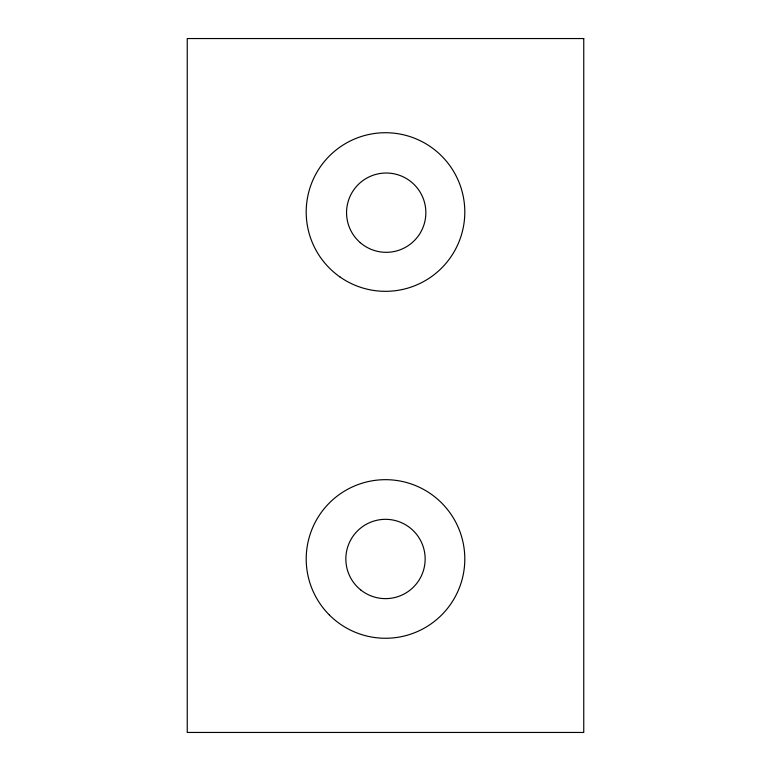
<?xml version="1.0" encoding="UTF-8"?>
<svg xmlns="http://www.w3.org/2000/svg" width="771" height="771" viewBox="0 0 771 771"><rect width="100%" height="100%" fill="white"/><g stroke="black" fill="none" stroke-linecap="round" stroke-linejoin="round"><path stroke-width="1.16" d="M583.753 38.55L187.247 38.55L187.247 732.45L583.753 732.45L583.753 38.55M339.992 276.972A79.307 79.307 0 0 0 464.499 218.964A79.307 79.307 0 0 0 352.01 140.139A79.307 79.307 0 0 0 339.992 276.972M329.429 615.046A79.307 79.307 0 0 0 462.099 579.503A79.307 79.307 0 0 0 364.972 482.376A79.307 79.307 0 0 0 329.429 615.046M361.03 590.181A39.649 39.649 0 0 0 424.754 564.565A39.649 39.649 0 0 0 370.706 522.189A39.649 39.649 0 0 0 361.03 590.181M360.279 242.672A39.649 39.649 0 0 0 425.149 220.12A39.649 39.649 0 0 0 373.183 175.219A39.649 39.649 0 0 0 360.279 242.672"/></g></svg>
